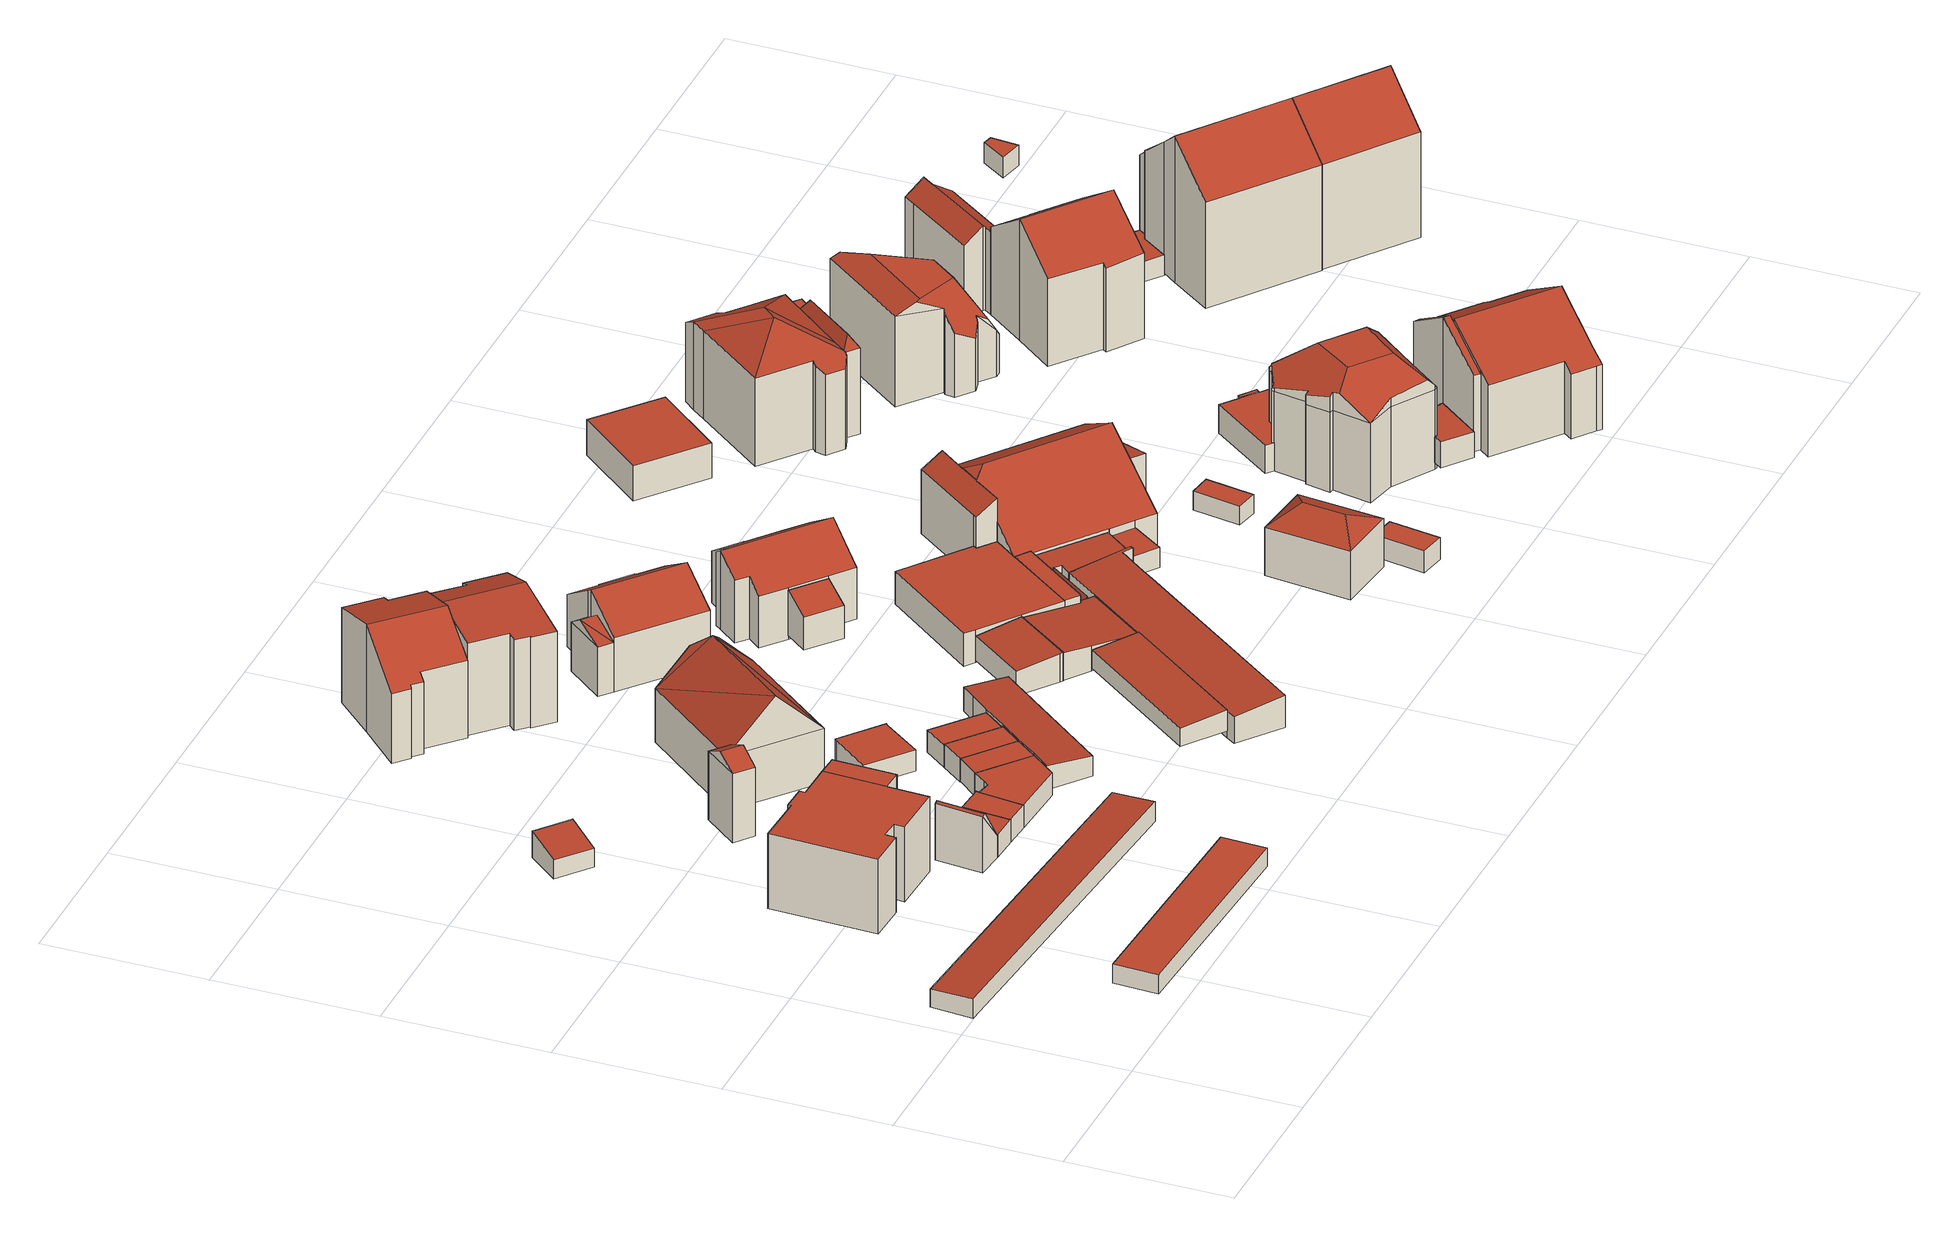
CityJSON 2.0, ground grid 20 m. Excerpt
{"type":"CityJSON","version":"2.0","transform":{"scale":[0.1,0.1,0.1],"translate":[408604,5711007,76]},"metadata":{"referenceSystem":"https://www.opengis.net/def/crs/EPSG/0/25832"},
"CityObjects":{
"building1":{"type":"Building","attributes":{"Gemeindeschluessel":"05978036","Geometrietyp2DReferenz":"3000","function":"31001_2460","roofType":"1000","measuredHeight":2.48},"geometry":[{"type":"MultiSurface","lod":"2","boundaries":[[[0,1,2,3]],[[1,4,5,2]],[[4,6,7,5]],[[6,0,3,7]],[[6,4,1,0]],[[3,2,5,7]]],"semantics":{"surfaces":[{"type":"WallSurface"},{"type":"RoofSurface"},{"type":"GroundSurface"}],"values":[0,0,0,0,1,2]}}]},
"building2":{"type":"Building","attributes":{"Gemeindeschluessel":"05978036","Geometrietyp2DReferenz":"3000","function":"31001_2460","roofType":"2100","measuredHeight":2.53},"geometry":[{"type":"MultiSurface","lod":"2","boundaries":[[[8,9,10,11]],[[9,12,13,10]],[[12,14,15,13]],[[14,8,11,15]],[[14,12,9,8]],[[11,10,13,15]]],"semantics":{"surfaces":[{"type":"WallSurface"},{"type":"RoofSurface"},{"type":"GroundSurface"}],"values":[0,0,0,0,1,2]}}]},
"building3":{"type":"Building","attributes":{"Gemeindeschluessel":"05978036","Geometrietyp2DReferenz":"3000","function":"31001_1000"},"children":["building3-1","building3-2"]},
"building3-1":{"type":"BuildingPart","attributes":{"roofType":"1000","measuredHeight":9.55},"parents":["building3"],"geometry":[{"type":"MultiSurface","lod":"2","boundaries":[[[16,17,18,19]],[[17,20,21,18]],[[20,22,23,21]],[[22,24,25,23]],[[24,26,27,25]],[[28,29,30,31]],[[29,32,33,30]],[[32,34,35,33]],[[34,36,37,35]],[[36,38,39,37]],[[38,40,41,39]],[[40,16,19,41]],[[40,38,36,34,32,29,28,26,24,22,20,17,16]],[[19,18,21,23,25,27,31,30,33,35,37,39,41]],[[31,27,26,28]]],"semantics":{"surfaces":[{"type":"WallSurface"},{"type":"RoofSurface"},{"type":"GroundSurface"},{"type":"ClosureSurface"}],"values":[0,0,0,0,0,0,0,0,0,0,0,0,1,2,3]}}]},
"building3-2":{"type":"BuildingPart","attributes":{"roofType":"1000","measuredHeight":9.58},"parents":["building3"],"geometry":[{"type":"MultiSurface","lod":"2","boundaries":[[[42,43,27,26]],[[42,44,45,43]],[[44,46,47,45]],[[46,28,31,47]],[[46,44,42,26,28]],[[31,27,43,45,47]],[[26,27,31,28]]],"semantics":{"surfaces":[{"type":"WallSurface"},{"type":"RoofSurface"},{"type":"GroundSurface"},{"type":"ClosureSurface"}],"values":[0,0,0,0,1,2,3]}}]},
"building4":{"type":"Building","attributes":{"Gemeindeschluessel":"05978036","Geometrietyp2DReferenz":"3000","function":"31001_2460","roofType":"2100","measuredHeight":3.45},"geometry":[{"type":"MultiSurface","lod":"2","boundaries":[[[48,49,50,51]],[[49,52,53,50]],[[52,54,55,53]],[[54,48,51,55]],[[54,52,49,48]],[[51,50,53,55]]],"semantics":{"surfaces":[{"type":"WallSurface"},{"type":"RoofSurface"},{"type":"GroundSurface"}],"values":[0,0,0,0,1,2]}}]},
"building5":{"type":"Building","attributes":{"Gemeindeschluessel":"05978036","Geometrietyp2DReferenz":"3000","function":"31001_2460","roofType":"3100","measuredHeight":7.29},"geometry":[{"type":"MultiSurface","lod":"2","boundaries":[[[56,57,58,59]],[[57,60,61,58]],[[60,62,63,61]],[[62,56,59,63]],[[60,57,64]],[[56,62,65]],[[57,56,65,64]],[[62,60,64,65]],[[59,58,61,63]]],"semantics":{"surfaces":[{"type":"WallSurface"},{"type":"RoofSurface"},{"type":"GroundSurface"}],"values":[0,0,0,0,0,0,1,1,2]}}]},
"building6":{"type":"Building","attributes":{"Gemeindeschluessel":"05978036","Geometrietyp2DReferenz":"3000","function":"31001_2460","roofType":"1000","measuredHeight":2.85},"geometry":[{"type":"MultiSurface","lod":"2","boundaries":[[[66,67,61,63]],[[67,68,69,61]],[[68,70,71,69]],[[70,66,63,71]],[[70,68,67,66]],[[63,61,69,71]]],"semantics":{"surfaces":[{"type":"WallSurface"},{"type":"RoofSurface"},{"type":"GroundSurface"}],"values":[0,0,0,0,1,2]}}]},
"building7":{"type":"Building","attributes":{"Gemeindeschluessel":"05978036","Geometrietyp2DReferenz":"3000","function":"31001_2460","roofType":"3100","measuredHeight":10.12},"geometry":[{"type":"MultiSurface","lod":"2","boundaries":[[[72,73,74,75]],[[73,76,77,74]],[[76,78,79,77]],[[78,72,75,79]],[[76,73,80]],[[72,78,81]],[[73,72,81,80]],[[78,76,80,81]],[[75,74,77,79]]],"semantics":{"surfaces":[{"type":"WallSurface"},{"type":"RoofSurface"},{"type":"GroundSurface"}],"values":[0,0,0,0,0,0,1,1,2]}}]},
"building8":{"type":"Building","attributes":{"Gemeindeschluessel":"05978036","Geometrietyp2DReferenz":"3000","function":"31001_2460","roofType":"1000","measuredHeight":2.85},"geometry":[{"type":"MultiSurface","lod":"2","boundaries":[[[70,68,69,71]],[[68,82,83,69]],[[82,84,85,83]],[[84,70,71,85]],[[84,82,68,70]],[[71,69,83,85]]],"semantics":{"surfaces":[{"type":"WallSurface"},{"type":"RoofSurface"},{"type":"GroundSurface"}],"values":[0,0,0,0,1,2]}}]},
"building9":{"type":"Building","attributes":{"Gemeindeschluessel":"05978036","Geometrietyp2DReferenz":"3000","function":"31001_2460","roofType":"1000","measuredHeight":2.92},"geometry":[{"type":"MultiSurface","lod":"2","boundaries":[[[84,82,83,85]],[[82,86,87,83]],[[86,88,89,87]],[[88,90,91,89]],[[90,92,93,91]],[[92,94,95,93]],[[94,96,97,95]],[[96,98,99,97]],[[98,100,101,99]],[[100,84,85,101]],[[100,98,96,94,92,90,88,86,82,84]],[[85,83,87,89,91,93,95,97,99,101]]],"semantics":{"surfaces":[{"type":"WallSurface"},{"type":"RoofSurface"},{"type":"GroundSurface"}],"values":[0,0,0,0,0,0,0,0,0,0,1,2]}}]},
"building10":{"type":"Building","attributes":{"Gemeindeschluessel":"05978036","Geometrietyp2DReferenz":"3000","function":"31001_2460","roofType":"1000","measuredHeight":2.88},"geometry":[{"type":"MultiSurface","lod":"2","boundaries":[[[94,102,103,95]],[[102,104,105,103]],[[104,96,97,105]],[[96,94,95,97]],[[96,104,102,94]],[[95,103,105,97]]],"semantics":{"surfaces":[{"type":"WallSurface"},{"type":"RoofSurface"},{"type":"GroundSurface"}],"values":[0,0,0,0,1,2]}}]},
"building11":{"type":"Building","attributes":{"Gemeindeschluessel":"05978036","Geometrietyp2DReferenz":"3000","function":"31001_1000","roofType":"9999","measuredHeight":12.92},"geometry":[{"type":"MultiSurface","lod":"2","boundaries":[[[106,107,108,109]],[[107,110,111,108]],[[110,112,113,111]],[[112,106,109,113]],[[110,107,114,115]],[[106,112,116]],[[115,114,117]],[[107,117,114]],[[107,116,117]],[[116,107,106]],[[117,110,115]],[[117,112,110]],[[112,117,116]],[[109,108,111,113]]],"semantics":{"surfaces":[{"type":"WallSurface"},{"type":"RoofSurface"},{"type":"GroundSurface"}],"values":[0,0,0,0,0,0,1,1,1,1,1,1,1,2]}}]},
"building12":{"type":"Building","attributes":{"Gemeindeschluessel":"05978036","Geometrietyp2DReferenz":"3000","function":"31001_2460","roofType":"1000","measuredHeight":2.68},"geometry":[{"type":"MultiSurface","lod":"2","boundaries":[[[118,119,120,121]],[[119,122,123,120]],[[122,124,125,123]],[[124,126,127,125]],[[126,128,129,127]],[[128,118,121,129]],[[128,126,124,122,119,118]],[[121,120,123,125,127,129]]],"semantics":{"surfaces":[{"type":"WallSurface"},{"type":"RoofSurface"},{"type":"GroundSurface"}],"values":[0,0,0,0,0,0,1,2]}}]},
"building13":{"type":"Building","attributes":{"Gemeindeschluessel":"05978036","Geometrietyp2DReferenz":"3000","function":"31001_2460","roofType":"1000","measuredHeight":2.98},"geometry":[{"type":"MultiSurface","lod":"2","boundaries":[[[102,130,131,132]],[[130,133,134,131]],[[133,104,135,134]],[[104,102,132,135]],[[104,133,130,102]],[[132,131,134,135]]],"semantics":{"surfaces":[{"type":"WallSurface"},{"type":"RoofSurface"},{"type":"GroundSurface"}],"values":[0,0,0,0,1,2]}}]},
"building14":{"type":"Building","attributes":{"Gemeindeschluessel":"05978036","Geometrietyp2DReferenz":"3000","function":"31001_2460","roofType":"1000","measuredHeight":2.78},"geometry":[{"type":"MultiSurface","lod":"2","boundaries":[[[136,137,138,131]],[[137,139,140,138]],[[139,141,134,140]],[[141,136,131,134]],[[141,139,137,136]],[[131,138,140,134]]],"semantics":{"surfaces":[{"type":"WallSurface"},{"type":"RoofSurface"},{"type":"GroundSurface"}],"values":[0,0,0,0,1,2]}}]},
"building15":{"type":"Building","attributes":{"Gemeindeschluessel":"05978036","Geometrietyp2DReferenz":"3000","function":"31001_2460","roofType":"2100","measuredHeight":3.03},"geometry":[{"type":"MultiSurface","lod":"2","boundaries":[[[142,143,99,144]],[[143,145,97,99]],[[145,146,105,97]],[[146,147,148,105]],[[147,149,150,148]],[[149,151,152,150]],[[151,153,154,152]],[[153,155,156,154]],[[155,142,144,156]],[[155,153,151,149,147,146,145,143,142]],[[144,99,97,105,148,150,152,154,156]]],"semantics":{"surfaces":[{"type":"WallSurface"},{"type":"RoofSurface"},{"type":"GroundSurface"}],"values":[0,0,0,0,0,0,0,0,0,1,2]}}]},
"building16":{"type":"Building","attributes":{"Gemeindeschluessel":"05978036","Geometrietyp2DReferenz":"3000","function":"31001_1000","roofType":"3100","measuredHeight":13.83},"geometry":[{"type":"MultiSurface","lod":"2","boundaries":[[[157,158,159,160]],[[158,161,162,159]],[[161,163,164,162]],[[163,165,166,164]],[[165,167,168,166]],[[167,169,170,168]],[[169,171,172,170]],[[171,173,174,172]],[[173,175,176,174]],[[175,177,178,176]],[[177,179,180,178]],[[179,157,160,180]],[[175,173,171,169,167,165,163,161]],[[161,158,157,179,177,175]],[[160,159,162,164,166,168,170,172,174,176,178,180]]],"semantics":{"surfaces":[{"type":"WallSurface"},{"type":"RoofSurface"},{"type":"GroundSurface"}],"values":[0,0,0,0,0,0,0,0,0,0,0,0,1,1,2]}}]},
"building17":{"type":"Building","attributes":{"Gemeindeschluessel":"05978036","Geometrietyp2DReferenz":"3000","function":"31001_1000","roofType":"3100","measuredHeight":13.19},"geometry":[{"type":"MultiSurface","lod":"2","boundaries":[[[181,182,183,184]],[[182,185,186,183]],[[185,187,188,186]],[[187,189,190,188]],[[189,191,192,190]],[[191,193,194,192]],[[193,195,196,194]],[[195,197,198,196]],[[197,199,200,198]],[[199,201,202,200]],[[201,203,204,202]],[[203,181,184,204]],[[199,197,195,193,191,189]],[[189,187,185,182,181,203,201,199]],[[184,183,186,188,190,192,194,196,198,200,202,204]]],"semantics":{"surfaces":[{"type":"WallSurface"},{"type":"RoofSurface"},{"type":"GroundSurface"}],"values":[0,0,0,0,0,0,0,0,0,0,0,0,1,1,2]}}]},
"building18":{"type":"Building","attributes":{"Gemeindeschluessel":"05978036","Geometrietyp2DReferenz":"3000","function":"31001_2460","roofType":"2100","measuredHeight":2.71},"geometry":[{"type":"MultiSurface","lod":"2","boundaries":[[[205,206,207,208]],[[206,209,210,207]],[[209,211,212,210]],[[211,205,208,212]],[[211,209,206,205]],[[208,207,210,212]]],"semantics":{"surfaces":[{"type":"WallSurface"},{"type":"RoofSurface"},{"type":"GroundSurface"}],"values":[0,0,0,0,1,2]}}]},
"building19":{"type":"Building","attributes":{"Gemeindeschluessel":"05978036","Geometrietyp2DReferenz":"3000","function":"31001_1100","roofType":"2100","measuredHeight":3.61},"geometry":[{"type":"MultiSurface","lod":"2","boundaries":[[[213,214,215,216]],[[214,217,218,215]],[[217,219,220,218]],[[219,221,222,220]],[[221,213,216,222]],[[221,219,217,214,213]],[[216,215,218,220,222]]],"semantics":{"surfaces":[{"type":"WallSurface"},{"type":"RoofSurface"},{"type":"GroundSurface"}],"values":[0,0,0,0,0,1,2]}}]},
"building20":{"type":"Building","attributes":{"Gemeindeschluessel":"05978036","Geometrietyp2DReferenz":"3000","function":"31001_1000"},"children":["building20-1","building20-2"]},
"building20-1":{"type":"BuildingPart","attributes":{"roofType":"3100","measuredHeight":10.18},"parents":["building20"],"geometry":[{"type":"MultiSurface","lod":"2","boundaries":[[[223,224,225,226]],[[224,227,228,225]],[[227,229,230,228]],[[229,231,232,230]],[[231,233,234,232]],[[233,235,236,234]],[[235,237,238,239,236]],[[240,241,242,243,244]],[[241,223,226,242]],[[245,237,235,233]],[[233,231,229,227,224,223,241,240,245]],[[226,225,228,230,232,234,236,239,246,243,242]],[[247,248,238,237,245]],[[246,239,238,249]],[[249,238,248,247]],[[240,244,249,247,245]],[[246,249,244,243]]],"semantics":{"surfaces":[{"type":"WallSurface"},{"type":"RoofSurface"},{"type":"GroundSurface"},{"type":"ClosureSurface"}],"values":[0,0,0,0,0,0,0,0,0,1,1,2,0,3,3,0,3]}}]},
"building20-2":{"type":"BuildingPart","attributes":{"roofType":"3100","measuredHeight":7.71},"parents":["building20"],"geometry":[{"type":"MultiSurface","lod":"2","boundaries":[[[238,250,251,239]],[[250,252,253,251]],[[252,244,243,253]],[[252,250,254]],[[254,238,248]],[[238,254,250]],[[252,248,247,244]],[[248,252,254]],[[239,251,253,243,246]],[[239,246,249,238]],[[246,243,244,249]],[[244,247,249]],[[238,249,247,248]]],"semantics":{"surfaces":[{"type":"WallSurface"},{"type":"RoofSurface"},{"type":"GroundSurface"},{"type":"ClosureSurface"}],"values":[0,0,0,0,1,1,1,1,2,3,3,0,3]}}]},
"building21":{"type":"Building","attributes":{"Gemeindeschluessel":"05978036","Geometrietyp2DReferenz":"3000","function":"31001_2000","roofType":"2100","measuredHeight":3.51},"geometry":[{"type":"MultiSurface","lod":"2","boundaries":[[[255,256,257,258]],[[256,259,260,257]],[[259,261,262,260]],[[261,263,264,262]],[[263,265,266,264]],[[265,267,268,266]],[[267,255,258,268]],[[267,265,263,261,259,256,255]],[[258,257,260,262,264,266,268]]],"semantics":{"surfaces":[{"type":"WallSurface"},{"type":"RoofSurface"},{"type":"GroundSurface"}],"values":[0,0,0,0,0,0,0,1,2]}}]},
"building22":{"type":"Building","attributes":{"Gemeindeschluessel":"05978036","Geometrietyp2DReferenz":"3000","function":"31001_1000","roofType":"2100","measuredHeight":5.86},"geometry":[{"type":"MultiSurface","lod":"2","boundaries":[[[269,270,271,272]],[[270,273,274,271]],[[273,275,276,274]],[[275,269,272,276]],[[275,273,270,269]],[[272,271,274,276]]],"semantics":{"surfaces":[{"type":"WallSurface"},{"type":"RoofSurface"},{"type":"GroundSurface"}],"values":[0,0,0,0,1,2]}}]},
"building23":{"type":"Building","attributes":{"Gemeindeschluessel":"05978036","Geometrietyp2DReferenz":"3000","function":"31001_2000"},"children":["building23-1","building23-2"]},
"building23-1":{"type":"BuildingPart","attributes":{"roofType":"1000","measuredHeight":4.21},"parents":["building23"],"geometry":[{"type":"MultiSurface","lod":"2","boundaries":[[[277,278,279,280]],[[278,281,282,279]],[[281,283,284,282]],[[283,285,286,284]],[[287,288,289,290]],[[288,291,292,289]],[[291,293,294,292]],[[293,277,280,294]],[[293,291,288,287,285,283,281,278,277]],[[280,279,282,284,286,290,289,292,294]],[[290,286,285,287]]],"semantics":{"surfaces":[{"type":"WallSurface"},{"type":"RoofSurface"},{"type":"GroundSurface"},{"type":"ClosureSurface"}],"values":[0,0,0,0,0,0,0,0,1,2,3]}}]},
"building23-2":{"type":"BuildingPart","attributes":{"roofType":"1000","measuredHeight":4.26},"parents":["building23"],"geometry":[{"type":"MultiSurface","lod":"2","boundaries":[[[295,296,297,286,285]],[[296,298,299,297]],[[298,300,301,299]],[[300,302,287,290,301]],[[302,300,298,296,295]],[[286,297,299,301,290]],[[285,287,302,295]],[[285,286,290,287]]],"semantics":{"surfaces":[{"type":"WallSurface"},{"type":"RoofSurface"},{"type":"GroundSurface"},{"type":"ClosureSurface"}],"values":[0,0,0,0,1,2,0,3]}}]},
"building24":{"type":"Building","attributes":{"Gemeindeschluessel":"05978036","Geometrietyp2DReferenz":"3000","function":"31001_1000","roofType":"3100","measuredHeight":10.1},"geometry":[{"type":"MultiSurface","lod":"2","boundaries":[[[303,304,305,306]],[[304,307,308,305]],[[307,309,310,308]],[[309,311,312,310]],[[311,313,314,312]],[[313,315,316,314]],[[315,317,318,316]],[[317,319,320,318]],[[319,321,322,320]],[[321,323,324,322]],[[323,325,326,324]],[[325,327,328,326]],[[327,329,330,328]],[[329,331,332,330]],[[331,333,334,332]],[[333,303,306,334]],[[329,327,325,323,321,319,317,315,313,311]],[[311,309,307,304,303,333,331,329]],[[306,305,308,310,312,314,316,318,320,322,324,326,328,330,332,334]]],"semantics":{"surfaces":[{"type":"WallSurface"},{"type":"RoofSurface"},{"type":"GroundSurface"}],"values":[0,0,0,0,0,0,0,0,0,0,0,0,0,0,0,0,1,1,2]}}]},
"building25":{"type":"Building","attributes":{"Gemeindeschluessel":"05978036","Geometrietyp2DReferenz":"3000","function":"31001_2000"},"children":["building25-1","building25-2","building25-3","building25-4","building25-5","building25-6"]},
"building25-1":{"type":"BuildingPart","attributes":{"roofType":"9999","measuredHeight":10.8},"parents":["building25"],"geometry":[{"type":"MultiSurface","lod":"2","boundaries":[[[335,336,337,338,339]],[[336,340,341,337]],[[340,342,343,341]],[[342,344,345,343]],[[344,346,347,345]],[[346,348,349,350,347]],[[351,352,353]],[[351,354,355,352]],[[354,356,357,355]],[[358,359,360,361,362]],[[363,364,365]],[[364,366,356,354,351,348,346,344,342,340,365]],[[340,336,335,359,358,367,363,365]],[[338,337,341,343,345,347,350,352,355,357,368,369,362,361]],[[353,349,348,351]],[[353,352,350,349]],[[370,366,364]],[[368,357,356,366,370]],[[363,371,370,364]],[[371,369,368,370]],[[367,371,363]],[[369,371,367,358,362]],[[339,360,359,335]],[[339,338,361,360]]],"semantics":{"surfaces":[{"type":"WallSurface"},{"type":"RoofSurface"},{"type":"GroundSurface"},{"type":"ClosureSurface"}],"values":[0,0,0,0,0,0,0,0,0,0,1,1,1,2,0,3,0,3,0,3,0,3,0,3]}}]},
"building25-2":{"type":"BuildingPart","attributes":{"roofType":"2100","measuredHeight":3.73},"parents":["building25"],"geometry":[{"type":"MultiSurface","lod":"2","boundaries":[[[372,353,352,373,374]],[[349,375,347,350]],[[375,376,377,347]],[[376,378,379,377]],[[378,376,375,349,353,372,380,381,382,383]],[[384,385,386,373,352,350,347,377,379]],[[387,388,383,382]],[[385,384,388,387]],[[374,380,372]],[[387,382,381]],[[373,386,381,380,374]],[[386,385,387,381]],[[349,350,352,353]],[[384,379,378,383,388]]],"semantics":{"surfaces":[{"type":"WallSurface"},{"type":"RoofSurface"},{"type":"GroundSurface"},{"type":"ClosureSurface"}],"values":[0,0,0,0,1,2,0,3,0,0,3,3,3,3]}}]},
"building25-3":{"type":"BuildingPart","attributes":{"roofType":"2100","measuredHeight":4.26},"parents":["building25"],"geometry":[{"type":"MultiSurface","lod":"2","boundaries":[[[389,390,391,392]],[[390,393,394,395,391]],[[396,397,398,379,378]],[[397,399,400,398]],[[399,401,402,400]],[[401,403,404,402]],[[403,405,406,404]],[[405,389,392,406]],[[405,403,401,399,397,396,383,393,390,389]],[[392,391,395,384,379,398,400,402,404,406]],[[383,388,394,393]],[[395,394,388,384]],[[378,383,396]],[[378,379,384,388,383]]],"semantics":{"surfaces":[{"type":"WallSurface"},{"type":"RoofSurface"},{"type":"GroundSurface"},{"type":"ClosureSurface"}],"values":[0,0,0,0,0,0,0,0,1,2,0,3,0,3]}}]},
"building25-4":{"type":"BuildingPart","attributes":{"roofType":"5000","measuredHeight":3.59},"parents":["building25"],"geometry":[{"type":"MultiSurface","lod":"2","boundaries":[[[407,408,409,410]],[[408,374,373,409]],[[394,407,410,395]],[[411,380,374,408,407]],[[407,394,388,387,381,411]],[[410,409,373,386,385,384,395]],[[381,380,411]],[[386,373,374,380,381]],[[386,381,387,385]],[[384,385,387,388]],[[395,384,388,394]]],"semantics":{"surfaces":[{"type":"WallSurface"},{"type":"RoofSurface"},{"type":"GroundSurface"},{"type":"ClosureSurface"}],"values":[0,0,0,1,1,2,0,3,3,3,3]}}]},
"building25-5":{"type":"BuildingPart","attributes":{"roofType":"2100","measuredHeight":4.78},"parents":["building25"],"geometry":[{"type":"MultiSurface","lod":"2","boundaries":[[[412,339,338,413]],[[360,414,415,361]],[[414,412,413,415]],[[414,360,339,412]],[[413,338,361,415]],[[360,361,338,339]]],"semantics":{"surfaces":[{"type":"WallSurface"},{"type":"RoofSurface"},{"type":"GroundSurface"},{"type":"ClosureSurface"}],"values":[0,0,0,1,2,3]}}]},
"building25-6":{"type":"BuildingPart","attributes":{"roofType":"2100","measuredHeight":9.85},"parents":["building25"],"geometry":[{"type":"MultiSurface","lod":"2","boundaries":[[[416,417,358,362,418]],[[419,420,421,357,356]],[[420,422,423,421]],[[422,416,418,423]],[[422,420,419,366,370,371,367,417,416]],[[418,362,369,368,357,421,423]],[[367,358,417]],[[356,366,419]],[[357,368,370,366,356]],[[368,369,371,370]],[[369,362,358,367,371]]],"semantics":{"surfaces":[{"type":"WallSurface"},{"type":"RoofSurface"},{"type":"GroundSurface"},{"type":"ClosureSurface"}],"values":[0,0,0,0,1,2,0,0,3,3,3]}}]},
"building26":{"type":"Building","attributes":{"Gemeindeschluessel":"05978036","Geometrietyp2DReferenz":"3000","function":"31001_1000","roofType":"5000","measuredHeight":7.99},"geometry":[{"type":"MultiSurface","lod":"2","boundaries":[[[424,425,426,427]],[[425,428,429,426]],[[428,430,431,429]],[[430,424,427,431]],[[432,433,430,428]],[[432,428,425]],[[433,432,425,424]],[[433,424,430]],[[427,426,429,431]]],"semantics":{"surfaces":[{"type":"WallSurface"},{"type":"RoofSurface"},{"type":"GroundSurface"}],"values":[0,0,0,0,1,1,1,1,2]}}]},
"building27":{"type":"Building","attributes":{"Gemeindeschluessel":"05978036","Geometrietyp2DReferenz":"3000","function":"31001_9998","roofType":"1000","measuredHeight":2.59},"geometry":[{"type":"MultiSurface","lod":"2","boundaries":[[[434,435,436,437]],[[435,438,439,436]],[[438,440,441,439]],[[440,434,437,441]],[[440,438,435,434]],[[437,436,439,441]]],"semantics":{"surfaces":[{"type":"WallSurface"},{"type":"RoofSurface"},{"type":"GroundSurface"}],"values":[0,0,0,0,1,2]}}]},
"building28":{"type":"Building","attributes":{"Gemeindeschluessel":"05978036","Geometrietyp2DReferenz":"3000","function":"31001_2460","roofType":"1000","measuredHeight":2.82},"geometry":[{"type":"MultiSurface","lod":"2","boundaries":[[[442,443,444,445]],[[443,446,447,444]],[[446,448,449,447]],[[448,442,445,449]],[[448,446,443,442]],[[445,444,447,449]]],"semantics":{"surfaces":[{"type":"WallSurface"},{"type":"RoofSurface"},{"type":"GroundSurface"}],"values":[0,0,0,0,1,2]}}]},
"building29":{"type":"Building","attributes":{"Gemeindeschluessel":"05978036","Geometrietyp2DReferenz":"3000","function":"31001_2460","roofType":"1000","measuredHeight":2.33},"geometry":[{"type":"MultiSurface","lod":"2","boundaries":[[[450,451,452,453]],[[451,454,455,452]],[[454,456,457,455]],[[456,450,453,457]],[[456,454,451,450]],[[453,452,455,457]]],"semantics":{"surfaces":[{"type":"WallSurface"},{"type":"RoofSurface"},{"type":"GroundSurface"}],"values":[0,0,0,0,1,2]}}]},
"building30":{"type":"Building","attributes":{"Gemeindeschluessel":"05978036","Geometrietyp2DReferenz":"3000","function":"31001_2000","roofType":"1000","measuredHeight":4.5},"geometry":[{"type":"MultiSurface","lod":"2","boundaries":[[[458,459,460,461]],[[459,462,463,460]],[[462,464,465,463]],[[464,458,461,465]],[[464,462,459,458]],[[461,460,463,465]]],"semantics":{"surfaces":[{"type":"WallSurface"},{"type":"RoofSurface"},{"type":"GroundSurface"}],"values":[0,0,0,0,1,2]}}]},
"building31":{"type":"Building","attributes":{"Gemeindeschluessel":"05978036","Geometrietyp2DReferenz":"3000","function":"31001_2460","roofType":"1000","measuredHeight":3.29},"geometry":[{"type":"MultiSurface","lod":"2","boundaries":[[[466,467,468,469]],[[467,470,471,468]],[[470,472,473,471]],[[472,474,475,473]],[[474,476,477,475]],[[476,478,479,477]],[[478,480,481,479]],[[480,466,469,481]],[[480,478,476,474,472,470,467,466]],[[469,468,471,473,475,477,479,481]]],"semantics":{"surfaces":[{"type":"WallSurface"},{"type":"RoofSurface"},{"type":"GroundSurface"}],"values":[0,0,0,0,0,0,0,0,1,2]}}]},
"building32":{"type":"Building","attributes":{"Gemeindeschluessel":"05978036","Geometrietyp2DReferenz":"3000","function":"31001_1100"},"children":["building32-1","building32-2","building32-3"]},
"building32-1":{"type":"BuildingPart","attributes":{"roofType":"1000","measuredHeight":3.62},"parents":["building32"],"geometry":[{"type":"MultiSurface","lod":"2","boundaries":[[[482,483,484,485]],[[483,486,487,484]],[[488,489,490,491]],[[489,492,493,490]],[[492,494,495,493]],[[492,489,488,496,497,498,499,486,483,482,494]],[[495,485,484,487,500,501,502,503,491,490,493]],[[485,495,494,482]],[[500,487,486,499]],[[501,500,499,498]],[[502,501,498,497]],[[503,502,497,496]],[[491,503,496,488]]],"semantics":{"surfaces":[{"type":"WallSurface"},{"type":"RoofSurface"},{"type":"GroundSurface"},{"type":"ClosureSurface"}],"values":[0,0,0,0,0,1,2,3,3,3,3,3,3]}}]},
"building32-2":{"type":"BuildingPart","attributes":{"roofType":"5000","measuredHeight":14.24},"parents":["building32"],"geometry":[{"type":"MultiSurface","lod":"2","boundaries":[[[504,505,506,507]],[[505,508,509,506]],[[508,510,511,509]],[[510,512,513,511]],[[512,514,515,513]],[[514,516,517,515]],[[516,518,488,491,517]],[[519,520,521,487,486]],[[520,522,523,521]],[[522,504,507,523]],[[524,525,526,527,528,529]],[[530,531,532,533,525,524,534]],[[530,534,535,536,508,537]],[[538,539,540,541,542,536,535,529,528,543,544]],[[534,524,529,535]],[[518,538,544,545]],[[545,544,543,546]],[[546,543,528,527,547]],[[508,536,542,510]],[[510,542,541,512]],[[512,541,540,514]],[[514,540,539,516]],[[516,539,538,518]],[[504,531,530,537,505]],[[505,537,508]],[[522,532,531,504]],[[520,533,532,522]],[[547,527,526,548]],[[548,526,525,519]],[[519,525,533,520]],[[507,506,509,511,513,515,517,491,503,502,501,500,487,521,523]],[[496,488,518,545]],[[496,503,491,488]],[[497,496,545,546]],[[497,502,503,496]],[[498,497,546,547]],[[498,501,502,497]],[[499,498,547,548]],[[499,500,501,498]],[[486,499,548,519]],[[486,487,500,499]]],"semantics":{"surfaces":[{"type":"WallSurface"},{"type":"RoofSurface"},{"type":"GroundSurface"},{"type":"ClosureSurface"}],"values":[0,0,0,0,0,0,0,0,0,0,1,1,1,1,1,0,0,0,0,0,0,0,0,0,0,0,0,0,0,0,2,0,3,0,3,0,3,0,3,0,3]}}]},
"building32-3":{"type":"BuildingPart","attributes":{"roofType":"1000","measuredHeight":3.71},"parents":["building32"],"geometry":[{"type":"MultiSurface","lod":"2","boundaries":[[[549,550,551,495,494]],[[550,552,553,551]],[[552,554,482,485,553]],[[552,550,549,554]],[[485,495,551,553]],[[494,482,554,549]],[[494,495,485,482]]],"semantics":{"surfaces":[{"type":"WallSurface"},{"type":"RoofSurface"},{"type":"GroundSurface"},{"type":"ClosureSurface"}],"values":[0,0,0,1,2,0,3]}}]},
"building33":{"type":"Building","attributes":{"Gemeindeschluessel":"05978036","Geometrietyp2DReferenz":"3000","function":"31001_1100"},"children":["building33-1","building33-2","building33-3","building33-4"]},
"building33-1":{"type":"BuildingPart","attributes":{"roofType":"2100","measuredHeight":5.59},"parents":["building33"],"geometry":[{"type":"MultiSurface","lod":"2","boundaries":[[[555,556,557,558,559]],[[560,555,559,561]],[[560,562,556,555]],[[559,558,563,561]],[[562,564,557,556]],[[564,563,558,557]],[[560,561,563,564,562]]],"semantics":{"surfaces":[{"type":"WallSurface"},{"type":"RoofSurface"},{"type":"GroundSurface"},{"type":"ClosureSurface"}],"values":[0,0,1,2,0,3,3]}}]},
"building33-2":{"type":"BuildingPart","attributes":{"roofType":"2100","measuredHeight":5.46},"parents":["building33"],"geometry":[{"type":"MultiSurface","lod":"2","boundaries":[[[565,566,567,568]],[[557,569,570,558]],[[569,565,568,570]],[[569,557,564,566,565]],[[568,567,563,558,570]],[[557,558,563,564]],[[564,563,567,566]]],"semantics":{"surfaces":[{"type":"WallSurface"},{"type":"RoofSurface"},{"type":"GroundSurface"},{"type":"ClosureSurface"}],"values":[0,0,0,1,2,3,3]}}]},
"building33-3":{"type":"BuildingPart","attributes":{"roofType":"3200","measuredHeight":14.31},"parents":["building33"],"geometry":[{"type":"MultiSurface","lod":"2","boundaries":[[[571,572,573,574]],[[572,575,576,573]],[[575,577,578,576]],[[577,579,580,578]],[[579,581,582,580]],[[581,583,584,582]],[[583,585,586,584]],[[585,587,588,586]],[[587,589,590,588]],[[589,591,592,590]],[[591,593,594,592]],[[593,595,560,561,594]],[[596,597,598,567,566]],[[597,599,600,598]],[[601,602,603]],[[601,571,574,602]],[[604,595,593,591,589,587,605]],[[583,581,579,577,575,572,571,606]],[[587,585,606,605]],[[585,583,606]],[[607,599,597,596,604,605]],[[571,601,607,605,606]],[[574,573,576,578,580,582,584,586,588,590,592,594,561,563,567,598,608,602]],[[562,560,595,604]],[[562,564,563,561,560]],[[566,564,562,604,596]],[[567,563,564,566]],[[607,609,600,599]],[[609,608,598,600]],[[603,609,607,601]],[[608,609,603,602]]],"semantics":{"surfaces":[{"type":"WallSurface"},{"type":"RoofSurface"},{"type":"GroundSurface"},{"type":"ClosureSurface"}],"values":[0,0,0,0,0,0,0,0,0,0,0,0,0,0,0,0,1,1,1,1,1,1,2,0,3,0,3,0,3,0,3]}}]},
"building33-4":{"type":"BuildingPart","attributes":{"roofType":"5000","measuredHeight":12.58},"parents":["building33"],"geometry":[{"type":"MultiSurface","lod":"2","boundaries":[[[600,610,611,598]],[[610,612,613,611]],[[612,603,602,613]],[[614,603,612]],[[615,614,612,610]],[[615,610,600]],[[614,615,600,609,603]],[[598,611,613,602,608]],[[598,608,609,600]],[[608,602,603,609]]],"semantics":{"surfaces":[{"type":"WallSurface"},{"type":"RoofSurface"},{"type":"GroundSurface"},{"type":"ClosureSurface"}],"values":[0,0,0,1,1,1,1,2,3,3]}}]},
"building34":{"type":"Building","attributes":{"Gemeindeschluessel":"05978036","Geometrietyp2DReferenz":"3000","function":"31001_1000"},"children":["building34-1","building34-2"]},
"building34-1":{"type":"BuildingPart","attributes":{"roofType":"3100","measuredHeight":13.7},"parents":["building34"],"geometry":[{"type":"MultiSurface","lod":"2","boundaries":[[[616,617,618,619]],[[617,620,621,618]],[[620,622,623,621]],[[622,624,625,626,623]],[[627,628,629,630]],[[628,631,632,629]],[[631,633,634,632]],[[633,635,636,634]],[[635,637,638,636]],[[637,639,640,638]],[[639,641,642,640]],[[641,643,644,642]],[[643,616,619,644]],[[639,637,635,633,631,628,627,645,646,647]],[[647,624,622,620,617,616,643,641,639]],[[619,618,621,623,626,648,649,630,629,632,634,636,638,640,642,644]],[[650,625,624,647]],[[648,626,625,650]],[[646,650,647]],[[645,649,648,650,646]],[[627,630,649,645]]],"semantics":{"surfaces":[{"type":"WallSurface"},{"type":"RoofSurface"},{"type":"GroundSurface"},{"type":"ClosureSurface"}],"values":[0,0,0,0,0,0,0,0,0,0,0,0,0,1,1,2,0,3,0,3,3]}}]},
"building34-2":{"type":"BuildingPart","attributes":{"roofType":"3100","measuredHeight":13.75},"parents":["building34"],"geometry":[{"type":"MultiSurface","lod":"2","boundaries":[[[625,651,652,626]],[[651,653,654,652]],[[653,655,656,654]],[[655,657,627,630,656]],[[653,651,625,650,646,658]],[[658,657,655,653]],[[649,648,626,652,654,656,630]],[[646,645,658]],[[625,626,648,650]],[[650,648,649,645,646]],[[645,627,657,658]],[[649,630,627,645]]],"semantics":{"surfaces":[{"type":"WallSurface"},{"type":"RoofSurface"},{"type":"GroundSurface"},{"type":"ClosureSurface"}],"values":[0,0,0,0,1,1,2,0,3,3,0,3]}}]},
"building35":{"type":"Building","attributes":{"Gemeindeschluessel":"05978036","Geometrietyp2DReferenz":"3000","function":"31001_1000","roofType":"5000","measuredHeight":12.72},"geometry":[{"type":"MultiSurface","lod":"2","boundaries":[[[659,660,661,662]],[[660,663,664,661]],[[663,665,666,664]],[[665,667,668,666]],[[667,669,670,668]],[[669,671,672,670]],[[671,673,674,672]],[[673,675,676,674]],[[675,677,678,676]],[[677,679,680,678]],[[679,681,682,680]],[[681,683,684,682]],[[683,685,686,684]],[[685,687,688,686]],[[687,689,690,688]],[[689,659,662,690]],[[691,692,689,687,693,694]],[[660,659,692,691,695,696,665,663]],[[669,667,696,695,697,698,673,671]],[[679,677,675,698,697,694,693,685,683,681]],[[697,695,691,694]],[[675,673,698]],[[667,665,696]],[[687,685,693]],[[659,689,692]],[[662,661,664,666,668,670,672,674,676,678,680,682,684,686,688,690]]],"semantics":{"surfaces":[{"type":"WallSurface"},{"type":"RoofSurface"},{"type":"GroundSurface"}],"values":[0,0,0,0,0,0,0,0,0,0,0,0,0,0,0,0,1,1,1,1,1,0,0,0,0,2]}}]},
"building36":{"type":"Building","attributes":{"Gemeindeschluessel":"05978036","Geometrietyp2DReferenz":"3000","function":"31001_2460","roofType":"1000","measuredHeight":2.44},"geometry":[{"type":"MultiSurface","lod":"2","boundaries":[[[699,700,701,702]],[[700,703,704,701]],[[703,705,706,704]],[[705,699,702,706]],[[705,703,700,699]],[[702,701,704,706]]],"semantics":{"surfaces":[{"type":"WallSurface"},{"type":"RoofSurface"},{"type":"GroundSurface"}],"values":[0,0,0,0,1,2]}}]},
"building37":{"type":"Building","attributes":{"Gemeindeschluessel":"05978036","Geometrietyp2DReferenz":"3000","function":"31001_1000"},"children":["building37-1","building37-2"]},
"building37-1":{"type":"BuildingPart","attributes":{"roofType":"3100","measuredHeight":10.78},"parents":["building37"],"geometry":[{"type":"MultiSurface","lod":"2","boundaries":[[[707,708,709,710]],[[711,712,713,714]],[[712,715,716,713]],[[715,717,718,716]],[[717,719,720,718]],[[719,721,722,720]],[[721,723,724,722]],[[723,725,726,724]],[[725,727,728,726]],[[727,729,730,728]],[[729,731,732,730]],[[731,707,710,732]],[[727,725,723,721,719,717,715]],[[715,712,711,733,708,707,731,729,727]],[[710,709,734,714,713,716,718,720,722,724,726,728,730,732]],[[734,709,708,733]],[[714,734,733,711]]],"semantics":{"surfaces":[{"type":"WallSurface"},{"type":"RoofSurface"},{"type":"GroundSurface"},{"type":"ClosureSurface"}],"values":[0,0,0,0,0,0,0,0,0,0,0,0,1,1,2,3,3]}}]},
"building37-2":{"type":"BuildingPart","attributes":{"roofType":"3100","measuredHeight":15.4},"parents":["building37"],"geometry":[{"type":"MultiSurface","lod":"2","boundaries":[[[735,736,737,738]],[[736,739,740,737]],[[739,741,711,714,740]],[[742,743,744,709,708]],[[743,745,746,744]],[[745,747,748,746]],[[747,749,750,748]],[[749,735,738,750]],[[745,743,742,751,741,739]],[[739,736,735,749,747,745]],[[738,737,740,714,734,709,744,746,748,750]],[[751,733,711,741]],[[733,734,714,711]],[[742,708,733,751]],[[708,709,734,733]]],"semantics":{"surfaces":[{"type":"WallSurface"},{"type":"RoofSurface"},{"type":"GroundSurface"},{"type":"ClosureSurface"}],"values":[0,0,0,0,0,0,0,0,1,1,2,0,3,0,3]}}]},
"building38":{"type":"Building","attributes":{"Geometrietyp2DReferenz":"3000","Gemeindeschluessel":"05978036","function":"31001_2460","roofType":"1000","measuredHeight":2.63},"geometry":[{"type":"MultiSurface","lod":"2","boundaries":[[[752,753,754,755]],[[753,756,757,754]],[[756,758,759,757]],[[758,760,761,759]],[[760,762,763,761]],[[762,764,765,763]],[[764,752,755,765]],[[764,762,760,758,756,753,752]],[[755,754,757,759,761,763,765]]],"semantics":{"surfaces":[{"type":"WallSurface"},{"type":"RoofSurface"},{"type":"GroundSurface"}],"values":[0,0,0,0,0,0,0,1,2]}}]},
"building39":{"type":"Building","attributes":{"Gemeindeschluessel":"05978036","Geometrietyp2DReferenz":"3000","function":"31001_9998","roofType":"1000","measuredHeight":1.94},"geometry":[{"type":"MultiSurface","lod":"2","boundaries":[[[766,767,768,769]],[[767,770,771,768]],[[770,772,773,771]],[[772,774,775,773]],[[774,766,769,775]],[[774,772,770,767,766]],[[769,768,771,773,775]]],"semantics":{"surfaces":[{"type":"WallSurface"},{"type":"RoofSurface"},{"type":"GroundSurface"}],"values":[0,0,0,0,0,1,2]}}]},
"building40":{"type":"Building","attributes":{"Gemeindeschluessel":"05978036","Geometrietyp2DReferenz":"3000","function":"31001_1100","roofType":"3100","measuredHeight":18.82},"geometry":[{"type":"MultiSurface","lod":"2","boundaries":[[[776,777,778,779]],[[777,780,781,778]],[[780,782,783,781]],[[782,784,785,783]],[[784,786,787,785]],[[786,788,789,787]],[[788,790,791,789]],[[790,792,793,791]],[[792,794,795,793]],[[794,796,797,795]],[[796,798,799,797]],[[798,776,779,799]],[[794,792,790,788,786,784,782,780,777,776]],[[776,798,796,794]],[[779,778,781,783,785,787,789,791,793,795,797,799]]],"semantics":{"surfaces":[{"type":"WallSurface"},{"type":"RoofSurface"},{"type":"GroundSurface"}],"values":[0,0,0,0,0,0,0,0,0,0,0,0,1,1,2]}}]},
"building41":{"type":"Building","attributes":{"Gemeindeschluessel":"05978036","Geometrietyp2DReferenz":"3000","function":"31001_1000","roofType":"3100","measuredHeight":18.76},"geometry":[{"type":"MultiSurface","lod":"2","boundaries":[[[794,792,800,801]],[[792,802,803,800]],[[802,804,805,803]],[[804,806,807,805]],[[806,808,809,807]],[[808,810,811,809]],[[810,812,813,811]],[[812,814,815,813]],[[814,796,816,815]],[[796,794,801,816]],[[812,810,808,806,804,802,792,794]],[[794,796,814,812]],[[801,800,803,805,807,809,811,813,815,816]]],"semantics":{"surfaces":[{"type":"WallSurface"},{"type":"RoofSurface"},{"type":"GroundSurface"}],"values":[0,0,0,0,0,0,0,0,0,0,1,1,2]}}]},
"building42":{"type":"Building","attributes":{"Gemeindeschluessel":"05978036","Geometrietyp2DReferenz":"3000","function":"31001_9998","roofType":"1000","measuredHeight":2.6},"geometry":[{"type":"MultiSurface","lod":"2","boundaries":[[[817,818,819,820]],[[818,821,822,819]],[[821,823,824,822]],[[823,817,820,824]],[[823,821,818,817]],[[820,819,822,824]]],"semantics":{"surfaces":[{"type":"WallSurface"},{"type":"RoofSurface"},{"type":"GroundSurface"}],"values":[0,0,0,0,1,2]}}]}
},
"vertices":[
[113,14,60],[115,69,60],[115,69,36],[113,14,36],[401,57,60],[401,57,36],[399,2,60],[399,2,36],
[455,206,51],[451,154,54],[451,154,28],[455,206,28],[3,187,53],[3,187,28],[7,239,51],[7,239,28],
[136,481,119],[199,479,119],[199,479,23],[136,481,23],[199,483,119],[199,483,23],[230,482,119],[230,482,23],[230,475,119],[230,475,23],[277,474,119],[277,474,23],[274,397,119],[272,346,119],[272,346,23],[274,397,23],[204,348,119],[204,348,23],[205,361,119],[205,361,23],[182,362,119],[182,362,23],[181,349,119],[181,349,23],[132,350,119],[132,350,23],
[303,473,119],[303,473,23],[301,396,119],[301,396,23],[300,396,119],[300,396,23],
[190,731,48],[158,693,38],[158,693,14],[190,731,14],[119,725,38],[119,725,14],[151,763,48],[151,763,14],
[289,291,96],[295,349,96],[295,349,24],[289,291,24],[330,347,52],[330,347,24],[325,288,51],[325,288,24],[300,349,97],[294,290,97],
[325,288,53],[330,347,53],[364,345,53],[364,345,24],[359,286,53],[359,286,24],
[281,609,111],[303,591,111],[303,591,23],[281,609,23],[269,549,111],[269,549,23],[247,567,111],[247,567,23],[286,570,125],[264,588,125],
[399,343,53],[399,343,24],[392,284,53],[392,284,24],
[400,343,53],[400,343,24],[399,339,53],[399,339,24],[416,336,53],[416,336,24],[421,342,53],[421,342,24],[433,358,53],[433,358,24],[491,312,53],[491,312,24],[473,290,53],[473,290,24],[465,280,53],[465,280,24],
[455,384,53],[455,384,24],[512,339,53],[512,339,24],
[308,599,90],[410,723,90],[410,723,21],[308,599,21],[503,646,90],[503,646,21],[402,522,90],[402,522,21],[443,696,132],[470,673,132],[355,560,150],[445,670,150],
[458,437,50],[407,478,50],[407,478,23],[458,437,23],[443,524,50],[443,524,23],[446,527,50],[446,527,23],[496,487,50],[496,487,23],[493,484,50],[493,484,23],
[476,411,53],[476,411,23],[455,384,23],[533,365,53],[533,365,23],[512,339,23],
[476,411,51],[499,440,51],[499,440,23],[556,394,51],[556,394,23],[533,365,51],
[518,254,50],[473,290,55],[518,254,24],[491,312,55],[512,339,55],[533,365,55],[533,365,24],[556,394,55],[556,394,24],[575,417,55],[575,417,24],[590,434,55],[590,434,24],[635,400,50],[635,400,24],
[410,1036,130],[443,1004,130],[443,1004,5],[410,1036,5],[405,964,143],[405,964,5],[366,925,104],[366,925,5],[325,964,104],[325,964,5],[318,957,97],[318,957,5],[307,968,97],[307,968,5],[304,966,94],[304,966,5],[287,982,94],[287,982,5],[336,1031,143],[336,1031,5],[382,1079,127],[382,1079,5],[418,1044,127],[418,1044,5],
[408,868,124],[394,882,124],[394,882,8],[408,868,8],[402,890,126],[402,890,8],[366,925,126],[366,925,8],[414,974,140],[414,974,8],[443,1004,126],[443,1004,8],[477,970,126],[477,970,8],[484,978,123],[484,978,8],[521,941,123],[521,941,8],[486,905,140],[486,905,8],[428,845,124],[428,845,8],[406,867,124],[406,867,8],
[719,336,50],[767,300,54],[767,300,27],[719,336,27],[654,151,54],[654,151,27],[606,187,50],[606,187,27],
[643,394,53],[694,462,53],[694,462,22],[643,394,22],[741,427,59],[741,427,22],[690,358,59],[690,358,22],[687,360,58],[687,360,22],
[602,865,78],[604,867,77],[604,867,11],[602,865,11],[638,839,77],[638,839,11],[635,835,80],[635,835,11],[661,813,80],[661,813,11],[628,773,113],[628,773,11],[595,733,80],[595,733,11],[504,809,80],[504,809,74],[504,809,11],[542,855,108],[571,891,78],[571,891,11],[542,855,11],[542,855,74],[537,849,113],[537,849,11],[537,849,79],[529,839,88],[537,849,74],
[488,822,74],[488,822,11],[526,868,74],[526,868,11],[513,852,88],
[767,300,51],[719,336,55],[719,336,23],[767,300,23],[690,358,58],[690,358,23],[741,427,58],[741,427,23],[801,382,52],[801,382,23],[804,385,52],[804,385,23],[822,374,51],[822,374,23],
[709,640,77],[687,613,61],[687,613,19],[709,640,19],[648,645,61],[648,645,19],[670,672,77],[670,672,19],
[773,588,61],[853,528,61],[853,528,19],[773,588,19],[850,524,61],[850,524,19],[871,508,61],[871,508,19],[848,478,61],[848,478,19],[785,394,61],[741,427,61],[741,427,19],[785,394,19],[694,462,61],[694,462,19],[682,471,61],[682,471,19],
[848,478,62],[865,466,62],[865,466,19],[804,385,62],[804,385,19],[801,382,62],[801,382,19],[785,394,62],
[670,672,80],[642,695,80],[642,695,14],[670,672,14],[655,711,94],[655,711,14],[641,723,94],[641,723,14],[661,747,115],[661,747,14],[667,755,108],[667,755,14],[681,743,108],[681,743,14],[709,777,80],[709,777,14],[740,752,80],[740,752,14],[742,755,77],[742,755,14],[779,725,77],[779,725,14],[776,722,80],[776,722,14],[803,700,80],[803,700,14],[770,659,115],[770,659,14],[736,618,80],[736,618,14],[709,640,80],[709,640,14],
[1053,450,121],[1052,450,121],[1052,450,18],[1053,450,18],[1053,450,66],[1047,444,126],[1047,444,18],[992,369,59],[992,369,18],[970,386,59],[970,386,18],[943,405,59],[943,405,18],[943,406,59],[943,406,55],[943,406,18],[865,466,59],[865,466,18],[865,466,55],[848,478,59],[848,478,18],[871,508,86],[871,508,18],[940,600,92],[1084,491,92],[1084,491,60],[1084,491,18],[940,600,18],[914,565,117],[897,542,117],[916,543,126],[896,542,116],[914,566,116],[897,542,18],[914,565,18],[897,542,116],[914,565,116],
[847,442,53],[847,442,18],[847,442,25],[943,405,55],[942,406,55],[942,406,18],[917,370,52],[917,370,18],[855,436,53],[855,435,53],[863,429,53],[854,417,52],[854,417,18],[863,429,18],[855,435,18],[863,429,25],[854,417,25],
[646,140,52],[654,151,52],[654,151,18],[646,140,18],[822,374,52],[822,374,25],[822,374,18],[917,370,60],[914,366,61],[914,366,18],[904,374,59],[904,374,18],[877,339,59],[877,339,18],[866,324,59],[866,324,18],[698,101,59],[698,101,18],
[813,379,54],[804,385,25],[804,385,18],[813,379,18],[855,435,54],
[1093,423,65],[1093,423,18],[1115,468,60],[1115,468,18],
[919,616,100],[940,600,116],[919,616,18],[871,508,116],[850,524,100],[850,524,18],[853,528,100],[853,528,18],
[1026,218,99],[1015,113,99],[1015,113,37],[1026,218,37],[939,121,99],[939,121,37],[950,226,99],[950,226,37],[980,144,117],[986,196,117],
[914,366,50],[942,406,50],[942,406,24],[914,366,24],[970,386,50],[970,386,24],[942,346,50],[942,346,24],
[1055,63,63],[1023,69,63],[1023,69,35],[1055,63,35],[1034,132,63],[1034,132,35],[1065,126,63],[1065,126,35],
[1064,356,49],[1092,352,49],[1092,352,25],[1064,356,25],[1082,292,49],[1082,292,25],[1054,297,49],[1054,297,25],
[953,875,54],[878,937,54],[878,937,9],[953,875,9],[947,1019,54],[947,1019,9],[1022,957,54],[1022,957,9],
[1264,107,67],[1231,133,67],[1231,133,34],[1264,107,34],[1239,143,67],[1239,143,34],[1242,142,67],[1242,142,34],[1274,184,67],[1274,184,34],[1302,162,67],[1302,162,34],[1303,163,67],[1303,163,34],[1306,161,67],[1306,161,34],
[1261,358,61],[1355,288,61],[1355,288,25],[1261,358,25],[1320,242,61],[1320,242,25],[1171,304,61],[1162,311,61],[1162,311,25],[1171,304,25],[1221,389,61],[1221,389,25],[1242,373,61],[1242,373,25],[1171,307,61],[1175,306,61],[1207,321,61],[1209,325,61],[1209,325,25],[1207,321,25],[1175,306,25],[1171,307,25],
[1239,143,127],[1188,174,127],[1188,174,25],[1239,143,25],[1149,182,127],[1149,182,25],[1158,230,127],[1158,230,25],[1153,231,127],[1153,231,25],[1159,262,127],[1159,262,25],[1163,261,127],[1163,261,25],[1171,304,127],[1320,242,127],[1274,184,127],[1274,184,25],[1242,142,127],[1242,142,25],[1271,236,167],[1320,242,131],[1209,325,131],[1207,321,136],[1201,319,142],[1221,273,167],[1231,148,143],[1239,143,133],[1242,142,129],[1274,184,130],[1233,189,167],[1187,224,167],[1156,221,152],[1188,174,139],[1171,304,131],[1163,261,142],[1159,262,139],[1153,231,147],[1158,230,150],[1175,306,132],[1171,307,130],[1171,307,127],[1175,306,127],[1207,321,127],[1209,325,127],
[1242,373,62],[1245,376,62],[1245,376,25],[1264,362,62],[1264,362,25],[1261,358,62],
[1173,957,59],[1211,927,62],[1211,927,61],[1211,927,6],[1173,957,6],[1132,905,59],[1132,905,6],[1169,876,62],[1169,876,6],[1169,876,61],
[1181,862,59],[1167,874,61],[1167,874,6],[1181,862,6],[1224,917,59],[1224,917,6],
[1085,772,119],[1082,769,116],[1082,769,6],[1085,772,6],[1067,764,109],[1067,764,6],[1047,779,109],[1047,779,6],[1050,792,115],[1050,792,6],[1054,797,119],[1054,797,6],[997,842,119],[997,842,6],[1067,930,119],[1067,930,6],[1080,947,119],[1080,947,6],[1093,962,107],[1093,962,6],[1124,938,107],[1124,938,6],[1111,922,119],[1111,922,6],[1132,905,119],[1167,874,119],[1150,852,118],[1150,852,6],[1150,852,119],[1150,852,116],[1086,774,119],[1086,774,6],[1086,774,116],[1169,876,119],[1091,869,149],[1076,851,149],[1098,789,119],[1098,789,6],[1098,789,116],
[1165,840,116],[1165,840,6],[1102,761,116],[1102,761,6],[1100,775,132],[1151,839,131],
[1365,5,116],[1340,24,116],[1340,24,33],[1365,5,33],[1348,35,125],[1348,35,33],[1272,94,125],[1272,94,33],[1283,107,135],[1283,107,130],[1283,107,33],[1363,210,125],[1387,191,125],[1387,191,33],[1363,210,33],[1396,202,116],[1396,202,33],[1441,167,116],[1441,167,33],[1432,156,125],[1432,156,33],[1469,127,125],[1469,127,33],[1424,69,170],[1424,69,33],[1381,14,127],[1381,14,33],[1371,0,116],[1371,0,33],[1323,159,164],[1320,155,167],[1318,152,170],[1318,152,33],[1323,159,33],[1318,152,165],
[1277,113,130],[1277,113,33],[1316,164,170],[1316,164,33],[1356,215,130],[1356,215,33],[1363,210,130],[1323,159,170],
[1272,825,119],[1283,839,108],[1283,839,15],[1272,825,15],[1322,808,82],[1322,808,15],[1314,797,91],[1314,797,15],[1348,771,60],[1348,771,15],[1268,668,60],[1268,668,15],[1261,662,65],[1261,662,15],[1253,662,74],[1253,662,15],[1233,678,101],[1233,678,15],[1230,675,94],[1230,675,15],[1217,672,82],[1217,672,15],[1196,688,97],[1196,688,15],[1198,700,116],[1198,700,15],[1201,703,123],[1201,703,15],[1154,741,131],[1154,741,15],[1238,851,131],[1238,851,15],[1246,807,142],[1248,843,135],[1175,724,141],[1181,723,142],[1261,739,142],[1342,776,72],[1235,705,142],[1245,669,92],
[1292,906,35],[1253,861,35],[1253,861,11],[1292,906,11],[1227,883,35],[1227,883,11],[1266,928,35],[1266,928,11],
[1423,701,84],[1414,688,84],[1414,688,12],[1423,701,12],[1373,717,118],[1380,726,118],[1380,726,12],[1373,717,12],[1378,728,120],[1378,728,12],[1358,742,103],[1358,742,12],[1417,825,103],[1417,825,12],[1427,839,103],[1427,839,12],[1447,825,120],[1447,825,12],[1437,811,120],[1437,811,12],[1437,810,120],[1437,810,12],[1457,796,103],[1457,796,12],[1401,717,103],[1401,717,12],[1413,688,84],[1413,688,12],
[1352,577,123],[1297,620,124],[1297,620,12],[1352,577,12],[1335,668,167],[1335,668,12],[1373,717,124],[1414,688,123],[1470,648,121],[1470,648,12],[1430,596,167],[1430,596,12],[1390,544,121],[1390,544,12],[1349,572,119],[1349,572,12],[1413,688,123],
[1503,566,48],[1483,581,48],[1483,581,22],[1503,566,22],[1509,618,48],[1509,618,22],[1516,629,48],[1516,629,22],[1541,610,48],[1541,610,22],[1530,595,48],[1530,595,22],[1526,598,48],[1526,598,22],
[1509,618,39],[1484,635,39],[1484,635,19],[1509,618,19],[1496,652,39],[1496,652,19],[1521,635,39],[1521,635,19],[1516,629,39],[1516,629,19],
[1489,548,213],[1503,566,193],[1503,566,25],[1489,548,25],[1526,598,161],[1526,598,25],[1530,595,161],[1530,595,25],[1541,610,144],[1541,610,25],[1580,581,145],[1580,581,25],[1570,567,159],[1570,567,25],[1635,519,160],[1635,519,25],[1647,510,160],[1647,510,25],[1609,459,213],[1609,459,25],[1572,409,160],[1572,409,25],[1452,497,161],[1452,497,25],
[1647,510,26],[1609,459,26],[1694,475,160],[1694,475,26],[1707,494,141],[1707,494,26],[1737,472,140],[1737,472,26],[1723,452,161],[1723,452,26],[1747,434,161],[1747,434,26],[1710,384,213],[1710,384,26],[1673,334,161],[1673,334,26],[1572,409,26],
[1671,804,36],[1641,810,36],[1641,810,10],[1671,804,10],[1662,841,36],[1662,841,10],[1674,838,36],[1674,838,10]
]}
